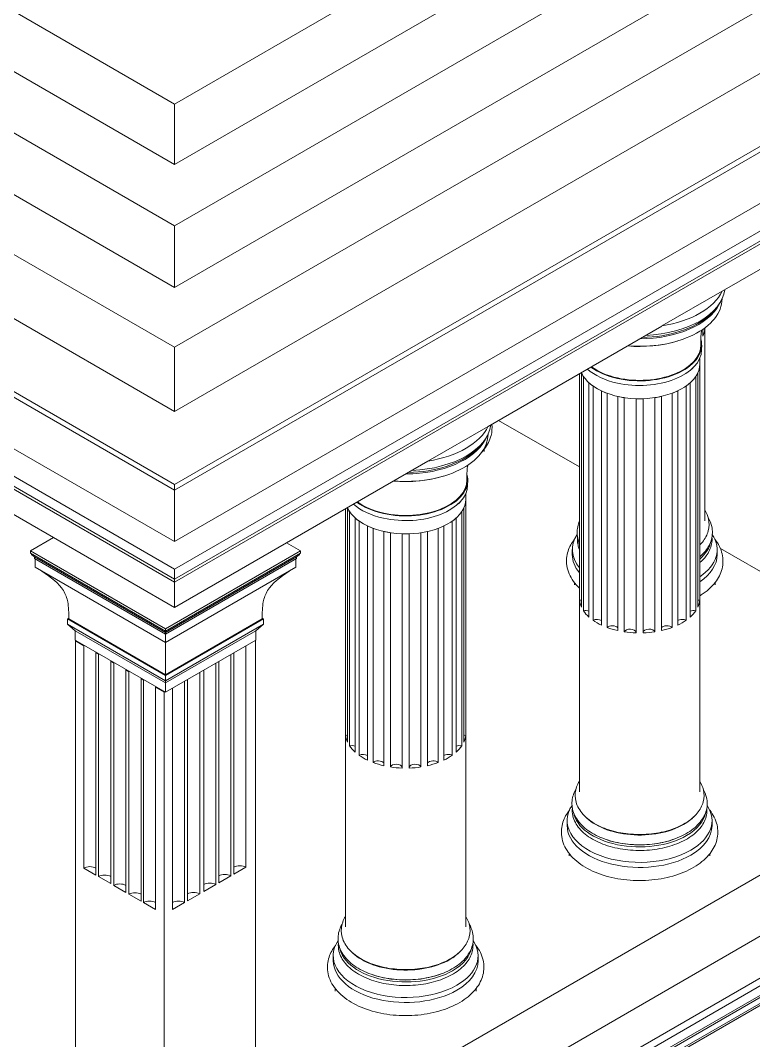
# Model space of a CAD drawing. Header units: millimetres. Extents: x 0 to 319, y 0 to 231.
# Drawn here: x 136.5 to 202, y 91.2 to 182.2 of the extents above; entities that cross this region are included whole.
import ezdxf

# ---------------------------------------------------------------- set-up
doc = ezdxf.new("R2010")
doc.units = ezdxf.units.MM
doc.layers.get('0').update_dxf_attribs({"lineweight": 9})

msp = doc.modelspace()

# ---------------------------------------------------------------- linework, layer by layer
at = {"color": 0, "linetype": 'Continuous', "lineweight": 0, "extrusion": (-5.55112e-17, 0.816497, 0.57735)}
for p, q in [((108.226, 199), (150.278, 174.722)), ((192.329, 199), (150.278, 174.722)), ((98.779, 193.603), (150.278, 163.87)), ((108.226, 193.603), (150.278, 169.325)), ((192.329, 193.603), (150.278, 169.325)), ((201.776, 193.603), (150.278, 163.87)), ((98.779, 188.087), (150.278, 158.354)), ((201.776, 188.087), (150.278, 158.354)), ((94.159, 185.419), (150.278, 153.019)), ((206.396, 185.419), (150.278, 153.019)), ((150.278, 140.77), (78.544, 182.186)), ((150.278, 140.77), (222.011, 182.186)), ((150.278, 140.269), (79.585, 181.084)), ((150.278, 140.269), (220.971, 181.084)), ((150.278, 133.214), (76.457, 175.834)), ((150.278, 135.678), (79.851, 176.339)), ((150.278, 135.678), (220.705, 176.339)), ((150.278, 133.214), (224.098, 175.834)), ((150.278, 132.331), (78.11, 173.998)), ((150.278, 174.722), (150.278, 169.325)), ((150.278, 132.331), (222.446, 173.998)), ((78.661, 173.406), (150.278, 132.058)), ((150.278, 132.058), (221.895, 173.406)), ((211.484, 165.149), (199.137, 158.017)), ((150.278, 163.87), (150.278, 158.354)), ((193.769, 154.916), (178.26, 145.957)), ((197.608, 154.758), (197.608, 137.539)), ((197.432, 154.014), (197.432, 154.631)), ((197.6, 154.626), (197.6, 154.751)), ((150.278, 153.019), (150.278, 147.288)), ((197.245, 153.224), (197.245, 153.274)), ((197.315, 152.777), (197.321, 153.196)), ((196.482, 151.108), (196.631, 151.265)), ((197.142, 130.447), (197.142, 151.347)), ((197.145, 151.524), (197.145, 152.017)), ((197.151, 151.524), (197.151, 113.36)), ((186.411, 150.665), (186.411, 113.36)), ((186.419, 130.447), (186.419, 150.67)), ((186.587, 129.835), (186.587, 150.736)), ((186.776, 129.499), (186.776, 150.399)), ((196.785, 129.499), (196.785, 150.399)), ((196.974, 129.835), (196.974, 150.736)), ((187.263, 128.947), (187.263, 149.848)), ((187.623, 128.661), (187.623, 149.562)), ((195.938, 128.661), (195.938, 149.562)), ((196.298, 128.947), (196.298, 149.848)), ((188.382, 128.223), (188.382, 149.124)), ((188.877, 128.016), (188.877, 148.916)), ((189.833, 127.734), (189.833, 148.635)), ((190.415, 127.625), (190.415, 148.526)), ((191.475, 127.528), (191.475, 148.429)), ((192.087, 127.528), (192.087, 148.429)), ((193.146, 127.625), (193.146, 148.526)), ((193.729, 127.734), (193.729, 148.635)), ((194.684, 128.016), (194.684, 148.916)), ((195.18, 128.223), (195.18, 149.124)), ((179.201, 146.5), (186.411, 142.338)), ((177.91, 143.917), (177.91, 143.705)), ((128.302, 142.487), (139.473, 136.034)), ((172.891, 142.856), (160.275, 135.567)), ((176.368, 141.17), (176.368, 141.221)), ((176.437, 140.723), (176.443, 141.143)), ((150.278, 140.39), (150.278, 140.77)), ((150.278, 140.269), (150.278, 140.39)), ((176.264, 118.393), (176.264, 139.294)), ((176.268, 139.47), (176.268, 139.964)), ((176.273, 139.47), (176.273, 101.307)), ((165.533, 138.605), (165.533, 101.307)), ((165.542, 118.393), (165.542, 138.61)), ((165.71, 117.782), (165.71, 138.682)), ((175.605, 139.055), (175.754, 139.211)), ((176.097, 117.782), (176.097, 138.682)), ((165.899, 117.445), (165.899, 138.346)), ((166.386, 116.894), (166.386, 137.794)), ((166.746, 116.608), (166.746, 137.508)), ((175.061, 116.608), (175.061, 137.508)), ((175.42, 116.894), (175.42, 137.794)), ((175.907, 117.445), (175.907, 138.346)), ((167.504, 116.17), (167.504, 137.07)), ((168, 115.962), (168, 136.862)), ((168.955, 115.681), (168.955, 136.581)), ((172.851, 115.681), (172.851, 136.581)), ((173.807, 115.962), (173.807, 136.862)), ((174.302, 116.17), (174.302, 137.07)), ((137.433, 134.856), (139.489, 136.043)), ((169.538, 115.572), (169.538, 136.472)), ((170.597, 115.475), (170.597, 136.375)), ((171.209, 115.475), (171.209, 136.375)), ((172.269, 115.572), (172.269, 136.472)), ((149.47, 127.906), (137.433, 134.856)), ((137.433, 134.856), (137.433, 134.646)), ((149.47, 127.906), (161.507, 134.856)), ((160.259, 135.577), (161.507, 134.856)), ((161.507, 134.856), (161.507, 134.646)), ((185.775, 134.967), (185.775, 134.518)), ((198.701, 134.967), (198.701, 134.518)), ((198.986, 135.077), (204.705, 131.776)), ((137.433, 134.646), (149.47, 127.696)), ((149.47, 127.563), (137.79, 134.306)), ((137.79, 134.306), (137.79, 134.171)), ((137.79, 134.171), (149.47, 127.428)), ((137.843, 134.141), (137.843, 133.399)), ((149.47, 127.696), (161.507, 134.646)), ((149.47, 127.563), (161.15, 134.306)), ((149.47, 127.428), (161.15, 134.171)), ((161.097, 134.141), (161.097, 133.399)), ((161.15, 134.306), (161.15, 134.171)), ((137.843, 133.399), (149.47, 126.686)), ((149.47, 126.686), (161.097, 133.399)), ((150.278, 132.058), (150.278, 132.331)), ((150.278, 129.814), (150.278, 132.058)), ((185.96, 132.02), (185.96, 131.808)), ((198.517, 132.02), (198.517, 131.808)), ((140.719, 128.785), (140.838, 128.854)), ((149.47, 123.733), (140.719, 128.785)), ((140.719, 128.785), (140.728, 128.317)), ((140.838, 128.846), (140.838, 128.785)), ((149.47, 123.802), (140.838, 128.785)), ((149.47, 123.733), (158.222, 128.785)), ((149.47, 123.802), (158.102, 128.785)), ((158.102, 128.854), (158.222, 128.785)), ((158.102, 128.846), (158.102, 128.785)), ((158.222, 128.785), (158.212, 128.317)), ((149.47, 123.27), (140.728, 128.317)), ((140.728, 128.317), (141.42, 127.73)), ((149.47, 123.082), (141.42, 127.73)), ((141.42, 127.73), (141.42, 126.888)), ((149.47, 123.27), (158.212, 128.317)), ((149.47, 127.696), (149.47, 127.906)), ((149.47, 123.082), (157.52, 127.73)), ((149.47, 127.428), (149.47, 127.563)), ((158.212, 128.317), (157.52, 127.73)), ((157.52, 127.73), (157.52, 126.888)), ((141.42, 126.888), (149.47, 122.24)), ((141.495, 126.845), (141.443, 126.815)), ((141.443, 126.815), (142.177, 126.391)), ((141.443, 88.907), (141.443, 126.815)), ((149.47, 126.686), (149.47, 127.428)), ((149.47, 122.24), (157.52, 126.888)), ((157.497, 89.054), (157.497, 126.875)), ((142.177, 106.547), (142.177, 126.391)), ((143.261, 125.765), (143.497, 125.629)), ((143.261, 105.921), (143.261, 125.765)), ((143.497, 105.785), (143.497, 125.629)), ((155.56, 105.999), (155.56, 125.756)), ((156.644, 106.625), (156.644, 126.382)), ((144.581, 125.003), (144.851, 124.847)), ((144.581, 105.159), (144.581, 125.003)), ((144.851, 105.003), (144.851, 124.847)), ((153.962, 105.077), (153.962, 124.834)), ((154.217, 105.223), (154.217, 124.981)), ((155.301, 105.849), (155.301, 125.607)), ((145.935, 124.221), (146.205, 124.065)), ((145.935, 104.377), (145.935, 124.221)), ((146.205, 104.221), (146.205, 124.065)), ((149.47, 123.802), (149.47, 123.862)), ((152.521, 104.244), (152.521, 124.002)), ((152.878, 104.451), (152.878, 124.208)), ((147.289, 123.439), (147.502, 123.317)), ((147.289, 103.595), (147.289, 123.439)), ((147.502, 103.473), (147.502, 123.317)), ((149.47, 123.27), (149.47, 123.733)), ((149.47, 123.082), (149.47, 123.27)), ((149.47, 122.24), (149.47, 123.082)), ((151.177, 103.469), (151.177, 123.226)), ((151.437, 103.619), (151.437, 123.376)), ((148.586, 122.691), (149.343, 122.253)), ((148.586, 102.847), (148.586, 122.691)), ((149.343, 122.253), (149.395, 122.284)), ((149.343, 84.346), (149.343, 122.253)), ((150.093, 102.843), (150.093, 122.6)), ((226.004, 119.479), (150.279, 75.759)), ((150.279, 70.305), (226.004, 114.025)), ((150.279, 70.305), (226.004, 114.025)), ((150.279, 66.581), (230.729, 113.029)), ((150.279, 65.876), (231.087, 112.531)), ((150.279, 65.037), (230.287, 111.23)), ((185.318, 110.789), (185.318, 110.339)), ((198.244, 110.789), (198.244, 110.339)), ((150.279, 64.836), (225.025, 107.99)), ((185.502, 107.841), (185.502, 107.629)), ((198.059, 107.841), (198.059, 107.629)), ((142.177, 106.547), (143.261, 105.921)), ((150.279, 64.317), (224.32, 107.065)), ((150.279, 64.13), (223.974, 106.678)), ((155.56, 105.999), (156.644, 106.625)), ((143.497, 105.785), (144.581, 105.159)), ((154.217, 105.223), (155.301, 105.849)), ((144.851, 105.003), (145.935, 104.377)), ((152.878, 104.451), (153.962, 105.077)), ((146.205, 104.221), (147.289, 103.595)), ((151.437, 103.619), (152.521, 104.244)), ((147.502, 103.473), (148.586, 102.847)), ((150.093, 102.843), (151.177, 103.469)), ((164.44, 98.735), (164.44, 98.286)), ((177.366, 98.735), (177.366, 98.286)), ((164.624, 95.787), (164.624, 95.576)), ((177.182, 95.787), (177.182, 95.576))]:
    msp.add_line(p, q, dxfattribs=at)
for p, q in [((89.539, 182.356), (150.278, 147.288)), ((150.278, 147.288), (211.016, 182.356)), ((199.137, 158.023), (193.769, 154.923)), ((172.891, 142.87), (178.252, 145.952)), ((139.473, 136.034), (150.278, 129.814)), ((150.278, 129.814), (160.259, 135.577))]:
    msp.add_line(p, q)
at = {"color": 0, "linetype": 'Continuous', "lineweight": 0}
for centre, major_axis, start_param, end_param in [((191.781, 158.47), (7.621, 0), -1.49936, -0.070876), ((191.781, 159.171), (7.621, 0), -1.306836, -0.26396), ((191.781, 157.354), (7.361, 0), -1.716681, -0.005393), ((191.781, 158.045), (7.394, 0), -1.568739, -0.291253), ((191.781, 158.166), (7.394, 0), -1.539941, -0.579004), ((197.542, 154.317), (-0.537, 0), -1.677855, -1.363696), ((192.238, 154.802), (5.37, 0), -0.257121, -0.057038), ((191.781, 153.223), (5.54, 0), -1.937315, 0.160721), ((191.781, 153.224), (5.465, 0), -1.937315, 0), ((191.781, 157.224), (7.161, 0), -1.723605, -1.085071), ((191.781, 152.803), (5.534, 0), -1.937315, -0.00828), ((191.781, 151.524), (-5.364, 0), 0.248097, 3.141593), ((191.781, 153.223), (5.54, 0), -2.476529, -1.937315), ((191.781, 153.224), (5.465, 0), -2.478042, -1.937315), ((191.781, 151.524), (5.37, 0), -0.057038, 0.045675), ((191.781, 151.524), (-5.37, 0), 0.257121, 0.371197), ((191.781, 152.803), (5.534, 0), -2.570853, -1.937315), ((191.781, 151.524), (5.37, 0), -0.371197, -0.257121), ((191.781, 151.524), (5.37, 0), -2.570312, -2.456236), ((191.781, 151.524), (5.37, 0), -0.685356, -0.571281), ((191.781, 151.524), (5.37, 0), -2.256153, -2.142077), ((191.781, 151.524), (5.37, 0), -1.941994, -1.827918), ((191.781, 151.524), (5.37, 0), -1.627834, -1.513758), ((191.781, 151.524), (5.37, 0), -1.313675, -1.199599), ((191.781, 151.524), (5.37, 0), -0.999516, -0.88544), ((170.903, 146.417), (7.621, 0), -1.497702, -0.072534), ((170.903, 147.117), (7.621, 0), -1.306836, -0.26396), ((170.903, 145.3), (7.361, 0), -1.715281, -0.005393), ((170.903, 145.992), (7.394, 0), -1.567154, -0.291253), ((170.903, 146.113), (7.394, 0), -1.538308, -0.579004), ((170.903, 141.169), (5.54, 0), -1.937315, 0.160721), ((170.903, 141.17), (5.465, 0), -1.937315, 0), ((170.903, 145.17), (7.161, 0), -1.722173, -1.085071), ((170.903, 140.75), (5.534, 0), -1.937315, -0.00828), ((170.903, 139.47), (-5.364, 0), 0.249891, 3.141593), ((170.903, 139.47), (5.37, 0), -0.057038, 0.045675), ((170.903, 139.47), (-5.37, 0), 0.257121, 0.371197), ((170.903, 140.75), (5.534, 0), -2.569324, -1.937315), ((170.903, 141.169), (5.54, 0), -2.475026, -1.937315), ((170.903, 141.17), (5.465, 0), -2.476518, -1.937315), ((170.903, 139.47), (5.37, 0), -0.371197, -0.257121), ((170.903, 139.47), (5.37, 0), -2.570312, -2.456236), ((170.903, 139.47), (5.37, 0), -0.685356, -0.571281), ((170.903, 139.47), (5.37, 0), -2.256153, -2.142077), ((170.903, 139.47), (5.37, 0), -1.941994, -1.827918), ((170.903, 139.47), (5.37, 0), -1.313675, -1.199599), ((170.903, 139.47), (5.37, 0), -0.999516, -0.88544), ((170.903, 139.47), (5.37, 0), -1.627834, -1.513758), ((186.477, 130.139), (-0.537, 0), -1.777897, -1.463738), ((191.781, 130.624), (-5.37, 0), 0.057038, 0.257121), ((197.085, 130.139), (-0.537, 0), -1.677855, -1.363696), ((191.781, 130.624), (5.37, 0), -0.257121, -0.057038), ((186.996, 129.216), (-0.537, 0), -2.092056, -1.149578), ((191.781, 130.624), (-5.37, 0), 0.371197, 0.571281), ((196.565, 129.216), (-0.537, 0), -1.992014, -1.049537), ((191.781, 130.624), (5.37, 0), -0.571281, -0.371197), ((187.984, 128.431), (-0.537, 0), -2.406215, -0.835419), ((191.781, 130.624), (5.37, 0), -2.456236, -2.256153), ((195.578, 128.431), (-0.537, 0), -2.306174, -0.735377), ((191.781, 130.624), (5.37, 0), -0.88544, -0.685356), ((189.343, 127.861), (-0.537, 0), -2.720375, -0.52126), ((191.781, 130.624), (5.37, 0), -2.142077, -1.941994), ((190.941, 127.561), (0.537, 0), 0.107059, 2.934492), ((191.781, 130.624), (5.37, 0), -1.827918, -1.627834), ((192.621, 127.561), (0.537, 0), 0.2071, 3.034534), ((191.781, 130.624), (5.37, 0), -1.513758, -1.313675), ((194.219, 127.861), (-0.537, 0), -2.620333, -0.421218), ((191.781, 130.624), (5.37, 0), -1.199599, -0.999516), ((165.599, 118.085), (-0.537, 0), -1.777897, -1.463738), ((170.903, 118.57), (-5.37, 0), 0.057038, 0.257121), ((176.207, 118.085), (-0.537, 0), -1.677855, -1.363696), ((170.903, 118.57), (5.37, 0), -0.257121, -0.057038), ((166.119, 117.162), (-0.537, 0), -2.092056, -1.149578), ((170.903, 118.57), (-5.37, 0), 0.371197, 0.571281), ((175.688, 117.162), (-0.537, 0), -1.992014, -1.049537), ((170.903, 118.57), (5.37, 0), -0.571281, -0.371197), ((167.106, 116.378), (-0.537, 0), -2.406215, -0.835419), ((170.903, 118.57), (5.37, 0), -2.456236, -2.256153), ((174.7, 116.378), (-0.537, 0), -2.306174, -0.735377), ((170.903, 118.57), (5.37, 0), -0.88544, -0.685356), ((168.465, 115.808), (-0.537, 0), -2.720375, -0.52126), ((170.903, 118.57), (5.37, 0), -2.142077, -1.941994), ((170.063, 115.508), (0.537, 0), 0.107059, 2.934492), ((171.743, 115.508), (0.537, 0), 0.2071, 3.034534), ((173.341, 115.808), (-0.537, 0), -2.620333, -0.421218), ((170.903, 118.57), (5.37, 0), -1.199599, -0.999516), ((170.903, 118.57), (5.37, 0), -1.827918, -1.627834), ((170.903, 118.57), (5.37, 0), -1.513758, -1.313675), ((142.719, 106.234), (-0.767, 0), -2.356128, -0.785371), ((156.102, 106.312), (-0.767, 0), -2.356194, -0.785398), ((144.039, 105.472), (-0.767, 0), -2.356224, -0.785468), ((154.759, 105.536), (-0.767, 0), -2.356194, -0.785398), ((145.393, 104.69), (-0.767, 0), -2.356175, -0.785418), ((153.42, 104.764), (-0.767, 0), -2.356194, -0.785398), ((146.747, 103.908), (-0.767, 0), -2.356125, -0.785368), ((151.979, 103.932), (-0.767, 0), -2.356194, -0.785398), ((148.044, 103.16), (-0.767, 0), -2.356077, -0.785321), ((150.635, 103.156), (-0.767, 0), -2.356194, -0.785398)]:
    msp.add_ellipse(centre, major_axis=major_axis, ratio=0.57735, start_param=start_param, end_param=end_param, dxfattribs=at)
at = {"color": 0, "linetype": 'Continuous', "lineweight": 0, "extrusion": (1.92048e-17, -1.11022e-16, -1)}
msp.add_ellipse((197.085, 151.039), major_axis=(0.537, 0), ratio=0.57735, start_param=-1.474177, end_param=-1.463738, dxfattribs=at)
at = {"color": 0, "linetype": 'Continuous', "lineweight": 0, "extrusion": (6.4016e-18, 1.66533e-16, -1)}
msp.add_ellipse((186.477, 151.039), major_axis=(-0.537, 0), ratio=0.57735, start_param=-1.788337, end_param=-1.777897, dxfattribs=at)
at = {"color": 0, "linetype": 'Continuous', "lineweight": 0, "extrusion": (-2.71921e-17, -1.11022e-16, -1)}
msp.add_ellipse((186.996, 150.116), major_axis=(0.537, 0), ratio=0.57735, start_param=-1.992014, end_param=-1.981575, dxfattribs=at)
at = {"color": 0, "linetype": 'Continuous', "lineweight": 0, "extrusion": (-7.68192e-17, -1.11022e-16, -1)}
msp.add_ellipse((196.565, 150.116), major_axis=(0.537, 0), ratio=0.57735, start_param=-1.160018, end_param=-1.149578, dxfattribs=at)
at = {"color": 0, "linetype": 'Continuous', "lineweight": 0, "extrusion": (-6.83144e-17, -6.88853e-33, -1)}
msp.add_ellipse((197.085, 151.039), major_axis=(-0.537, 0), ratio=0.57735, start_param=-1.363696, end_param=-1.353256, dxfattribs=at)
at = {"color": 0, "linetype": 'Continuous', "lineweight": 0, "extrusion": (-2.28938e-17, 2.22045e-16, -1)}
for centre in [(186.996, 150.116), (166.119, 138.063)]:
    msp.add_ellipse(centre, major_axis=(-0.537, 0), ratio=0.57735, start_param=-2.102496, end_param=-2.092056, dxfattribs=at)
at = {"color": 0, "linetype": 'Continuous', "lineweight": 0, "extrusion": (-2.28938e-17, 4.10257e-30, -1)}
for centre in [(187.984, 149.332), (167.106, 137.278)]:
    msp.add_ellipse(centre, major_axis=(0.537, 0), ratio=0.57735, start_param=-2.306174, end_param=-2.295734, dxfattribs=at)
at = {"color": 0, "linetype": 'Continuous', "lineweight": 0, "extrusion": (-1.36629e-16, -2.13615e-32, -1)}
msp.add_ellipse((195.578, 149.332), major_axis=(0.537, 0), ratio=0.57735, start_param=-0.845859, end_param=-0.835419, dxfattribs=at)
at = {"color": 0, "linetype": 'Continuous', "lineweight": 0, "extrusion": (-1.11022e-16, 1.11022e-16, -1)}
msp.add_ellipse((196.565, 150.116), major_axis=(-0.537, 0), ratio=0.57735, start_param=-1.049537, end_param=-1.039097, dxfattribs=at)
at = {"color": 0, "linetype": 'Continuous', "lineweight": 0, "extrusion": (-8.27033e-17, -5.55112e-17, -1)}
for centre in [(187.984, 149.332), (167.106, 137.278)]:
    msp.add_ellipse(centre, major_axis=(-0.537, 0), ratio=0.57735, start_param=-2.416655, end_param=-2.406215, dxfattribs=at)
at = {"color": 0, "linetype": 'Continuous', "lineweight": 0, "extrusion": (-1.85954e-17, 1.11022e-16, -1)}
msp.add_ellipse((189.343, 148.762), major_axis=(0.537, 0), ratio=0.57735, start_param=-2.620333, end_param=-2.609893, dxfattribs=at)
at = {"color": 0, "linetype": 'Continuous', "lineweight": 0, "extrusion": (-8.69098e-17, 1.11022e-16, -1)}
for centre in [(189.343, 148.762), (168.465, 136.708)]:
    msp.add_ellipse(centre, major_axis=(-0.537, 0), ratio=0.57735, start_param=-2.730814, end_param=-2.720375, dxfattribs=at)
at = {"color": 0, "linetype": 'Continuous', "lineweight": 0, "extrusion": (6.4016e-18, -3.33067e-16, -1)}
msp.add_ellipse((190.941, 148.462), major_axis=(-0.537, 0), ratio=0.57735, start_param=0.2071, end_param=0.21754, dxfattribs=at)
at = {"color": 0, "linetype": 'Continuous', "lineweight": 0, "extrusion": (3.84096e-17, 1.02695e-32, -1)}
for centre in [(190.941, 148.462), (170.063, 136.408)]:
    msp.add_ellipse(centre, major_axis=(0.537, 0), ratio=0.57735, start_param=0.096619, end_param=0.107059, dxfattribs=at)
at = {"color": 0, "linetype": 'Continuous', "lineweight": 0, "extrusion": (-6.83144e-17, 5.55112e-17, -1)}
msp.add_ellipse((192.621, 148.462), major_axis=(-0.537, 0), ratio=0.57735, start_param=-0.107059, end_param=-0.096619, dxfattribs=at)
at = {"color": 0, "linetype": 'Continuous', "lineweight": 0, "extrusion": (-6.4016e-18, 1.66533e-16, -1)}
msp.add_ellipse((192.621, 148.462), major_axis=(0.537, 0), ratio=0.57735, start_param=-0.21754, end_param=-0.2071, dxfattribs=at)
at = {"color": 0, "linetype": 'Continuous', "lineweight": 0, "extrusion": (-2.56064e-17, 2.22045e-16, -1)}
msp.add_ellipse((194.219, 148.762), major_axis=(-0.537, 0), ratio=0.57735, start_param=-0.421218, end_param=-0.410778, dxfattribs=at)
at = {"color": 0, "linetype": 'Continuous', "lineweight": 0, "extrusion": (-4.29834e-18, -2.22045e-16, -1)}
msp.add_ellipse((194.219, 148.762), major_axis=(0.537, 0), ratio=0.57735, start_param=-0.531699, end_param=-0.52126, dxfattribs=at)
at = {"color": 0, "linetype": 'Continuous', "lineweight": 0, "extrusion": (1.36629e-16, 5.55112e-17, -1)}
msp.add_ellipse((195.578, 149.332), major_axis=(-0.537, 0), ratio=0.57735, start_param=-0.735377, end_param=-0.724938, dxfattribs=at)
at = {"color": 0, "linetype": 'Continuous', "lineweight": 0, "extrusion": (-1.06999e-17, -3.4548e-33, -1)}
msp.add_ellipse((176.207, 138.985), major_axis=(0.537, 0), ratio=0.57735, start_param=-1.474177, end_param=-1.463738, dxfattribs=at)
at = {"color": 0, "linetype": 'Continuous', "lineweight": 0, "extrusion": (-1.06999e-17, -1.11022e-16, -1)}
msp.add_ellipse((165.599, 138.985), major_axis=(-0.537, 0), ratio=0.57735, start_param=-1.788337, end_param=-1.777897, dxfattribs=at)
at = {"color": 0, "linetype": 'Continuous', "lineweight": 0, "extrusion": (-6.4016e-18, 3.33067e-16, -1)}
msp.add_ellipse((176.207, 138.985), major_axis=(-0.537, 0), ratio=0.57735, start_param=-1.363696, end_param=-1.353256, dxfattribs=at)
at = {"color": 0, "linetype": 'Continuous', "lineweight": 0, "extrusion": (-6.56017e-17, 3.88578e-16, -1)}
msp.add_ellipse((166.119, 138.063), major_axis=(0.537, 0), ratio=0.57735, start_param=-1.992014, end_param=-1.981575, dxfattribs=at)
at = {"color": 0, "linetype": 'Continuous', "lineweight": 0, "extrusion": (-1.66533e-16, -5.37704e-32, -1)}
msp.add_ellipse((174.7, 137.278), major_axis=(0.537, 0), ratio=0.57735, start_param=-0.845859, end_param=-0.835419, dxfattribs=at)
at = {"color": 0, "linetype": 'Continuous', "lineweight": 0, "extrusion": (8.54159e-17, 1.11022e-16, -1)}
msp.add_ellipse((175.688, 138.063), major_axis=(-0.537, 0), ratio=0.57735, start_param=-1.049537, end_param=-1.039097, dxfattribs=at)
at = {"color": 0, "linetype": 'Continuous', "lineweight": 0, "extrusion": (-1.2326e-32, 1.11022e-16, -1)}
msp.add_ellipse((175.688, 138.063), major_axis=(0.537, 0), ratio=0.57735, start_param=-1.160018, end_param=-1.149578, dxfattribs=at)
at = {"color": 0, "linetype": 'Continuous', "lineweight": 0, "extrusion": (-5.27985e-17, 2.77556e-16, -1)}
msp.add_ellipse((168.465, 136.708), major_axis=(0.537, 0), ratio=0.57735, start_param=-2.620333, end_param=-2.609893, dxfattribs=at)
at = {"color": 0, "linetype": 'Continuous', "lineweight": 0, "extrusion": (-5.55112e-17, 3.33067e-16, -1)}
msp.add_ellipse((173.341, 136.708), major_axis=(-0.537, 0), ratio=0.57735, start_param=-0.421218, end_param=-0.410778, dxfattribs=at)
at = {"color": 0, "linetype": 'Continuous', "lineweight": 0, "extrusion": (-6.16298e-33, 5.55112e-17, -1)}
msp.add_ellipse((173.341, 136.708), major_axis=(0.537, 0), ratio=0.57735, start_param=-0.531699, end_param=-0.52126, dxfattribs=at)
at = {"color": 0, "linetype": 'Continuous', "lineweight": 0, "extrusion": (4.69145e-17, 1.66533e-16, -1)}
msp.add_ellipse((174.7, 137.278), major_axis=(-0.537, 0), ratio=0.57735, start_param=-0.735377, end_param=-0.724938, dxfattribs=at)
at = {"color": 0, "linetype": 'Continuous', "lineweight": 0, "extrusion": (6.83144e-17, 1.66533e-16, -1)}
msp.add_ellipse((170.063, 136.408), major_axis=(-0.537, 0), ratio=0.57735, start_param=0.2071, end_param=0.21754, dxfattribs=at)
at = {"color": 0, "linetype": 'Continuous', "lineweight": 0, "extrusion": (-5.55112e-17, 2.22045e-16, -1)}
msp.add_ellipse((171.743, 136.408), major_axis=(-0.537, 0), ratio=0.57735, start_param=-0.107059, end_param=-0.096619, dxfattribs=at)
at = {"color": 0, "linetype": 'Continuous', "lineweight": 0, "extrusion": (-2.99047e-17, -2.22045e-16, -1)}
msp.add_ellipse((171.743, 136.408), major_axis=(0.537, 0), ratio=0.57735, start_param=-0.21754, end_param=-0.2071, dxfattribs=at)
at = {"color": 0, "linetype": 'Continuous', "lineweight": 0, "extrusion": (1.2326e-32, -1.11022e-16, -1)}
msp.add_ellipse((192.238, 134.967), major_axis=(-6.463, 0), ratio=0.57735, start_param=-0.44718, end_param=0.367971, dxfattribs=at)
msp.add_ellipse((192.238, 134.967), major_axis=(-6.463, 0), ratio=0.57735, start_param=-0.44718, end_param=0.367971, dxfattribs=at)
msp.add_ellipse((192.238, 134.967), major_axis=(-6.463, 0), ratio=0.57735, start_param=-0.44718, end_param=0.367971, dxfattribs=at)
at = {"color": 0, "linetype": 'Continuous', "lineweight": 0, "extrusion": (-5.55112e-17, 2.77556e-16, -1)}
msp.add_ellipse((192.238, 136.042), major_axis=(-5.929, 0), ratio=0.57735, start_param=-0.185489, end_param=-0.102366, dxfattribs=at)
msp.add_ellipse((192.238, 136.042), major_axis=(-5.929, 0), ratio=0.57735, start_param=-0.185489, end_param=-0.102366, dxfattribs=at)
msp.add_ellipse((192.238, 136.042), major_axis=(-5.929, 0), ratio=0.57735, start_param=-0.185489, end_param=-0.102366, dxfattribs=at)
at = {"color": 0, "linetype": 'Continuous', "lineweight": 0, "extrusion": (-8.95519e-17, 2.22045e-16, -1)}
msp.add_ellipse((192.238, 134.967), major_axis=(6.463, 0), ratio=0.57735, start_param=-0.367971, end_param=0.707388, dxfattribs=at)
msp.add_ellipse((192.238, 134.967), major_axis=(6.463, 0), ratio=0.57735, start_param=-0.367971, end_param=0.707388, dxfattribs=at)
msp.add_ellipse((192.238, 134.967), major_axis=(6.463, 0), ratio=0.57735, start_param=-0.367971, end_param=0.707388, dxfattribs=at)
at = {"color": 0, "linetype": 'Continuous', "lineweight": 0, "extrusion": (4.63818e-18, 1.11022e-16, -1)}
msp.add_ellipse((192.238, 136.042), major_axis=(5.929, 0), ratio=0.57735, start_param=0.102366, end_param=0.594392, dxfattribs=at)
at = {"color": 0, "linetype": 'Continuous', "lineweight": 0, "extrusion": (3.40408e-17, 1.66533e-16, -1)}
msp.add_ellipse((192.238, 134.518), major_axis=(-6.463, 0), ratio=0.57735, start_param=-0.44718, end_param=0, dxfattribs=at)
msp.add_ellipse((192.238, 134.518), major_axis=(-6.463, 0), ratio=0.57735, start_param=-0.44718, end_param=0, dxfattribs=at)
at = {"color": 0, "linetype": 'Continuous', "lineweight": 0, "extrusion": (-1.64055e-16, -2.22045e-16, -1)}
msp.add_ellipse((192.238, 134.518), major_axis=(6.463, 0), ratio=0.57735, start_param=0, end_param=0.707388, dxfattribs=at)
msp.add_ellipse((192.238, 134.518), major_axis=(6.463, 0), ratio=0.57735, start_param=0, end_param=0.707388, dxfattribs=at)
at = {"color": 0, "linetype": 'Continuous', "lineweight": 0, "extrusion": (1.81035e-18, 1.11022e-16, -1)}
msp.add_ellipse((142.719, 126.078), major_axis=(0.767, 0), ratio=0.57735, start_param=-2.356221, end_param=-2.259785, dxfattribs=at)
at = {"color": 0, "linetype": 'Continuous', "lineweight": 0, "extrusion": (1.81034e-18, 5.55112e-17, -1)}
msp.add_ellipse((142.719, 126.078), major_axis=(-0.767, 0), ratio=0.57735, start_param=-2.452604, end_param=-2.356128, dxfattribs=at)
at = {"color": 0, "linetype": 'Continuous', "lineweight": 0, "extrusion": (-5.37008e-17, 1.66533e-16, -1)}
msp.add_ellipse((144.039, 125.316), major_axis=(0.767, 0), ratio=0.57735, start_param=-2.356125, end_param=-2.259639, dxfattribs=at)
at = {"color": 0, "linetype": 'Continuous', "lineweight": 0, "extrusion": (5.39246e-17, 1.66533e-16, -1)}
msp.add_ellipse((144.039, 125.316), major_axis=(-0.767, 0), ratio=0.57735, start_param=-2.45275, end_param=-2.356224, dxfattribs=at)
at = {"color": 0, "linetype": 'Continuous', "lineweight": 0, "extrusion": (-7.67337e-17, 5.55112e-17, -1)}
msp.add_ellipse((145.393, 124.534), major_axis=(0.767, 0), ratio=0.57735, start_param=-2.356175, end_param=-2.259639, dxfattribs=at)
at = {"color": 0, "linetype": 'Continuous', "lineweight": 0, "extrusion": (3.5987e-17, 2.77556e-16, -1)}
msp.add_ellipse((145.393, 124.534), major_axis=(-0.767, 0), ratio=0.57735, start_param=-2.45275, end_param=-2.356175, dxfattribs=at)
at = {"color": 0, "linetype": 'Continuous', "lineweight": 0, "extrusion": (-5.70977e-17, 1.11022e-16, -1)}
msp.add_ellipse((146.747, 123.752), major_axis=(0.767, 0), ratio=0.57735, start_param=-2.356224, end_param=-2.259639, dxfattribs=at)
at = {"color": 0, "linetype": 'Continuous', "lineweight": 0, "extrusion": (1.80495e-17, 1.11022e-16, -1)}
msp.add_ellipse((146.747, 123.752), major_axis=(-0.767, 0), ratio=0.57735, start_param=-2.45275, end_param=-2.356125, dxfattribs=at)
at = {"color": 0, "linetype": 'Continuous', "lineweight": 0, "extrusion": (5.22261e-17, 1.11022e-16, -1)}
msp.add_ellipse((148.044, 123.004), major_axis=(0.767, 0), ratio=0.57735, start_param=-2.356272, end_param=-2.259639, dxfattribs=at)
at = {"color": 0, "linetype": 'Continuous', "lineweight": 0, "extrusion": (-3.57632e-17, -1.11022e-16, -1)}
msp.add_ellipse((148.044, 123.004), major_axis=(-0.767, 0), ratio=0.57735, start_param=-2.45275, end_param=-2.356077, dxfattribs=at)
at = {"color": 0, "linetype": 'Continuous', "lineweight": 0, "extrusion": (-4.60664e-17, 1.66533e-16, -1)}
for centre in [(191.781, 110.789), (191.781, 110.789), (191.781, 110.789), (170.903, 98.735), (170.903, 98.735), (170.903, 98.735)]:
    msp.add_ellipse(centre, major_axis=(-6.463, 0), ratio=0.57735, start_param=-2.356194, end_param=0.367971, dxfattribs=at)
at = {"color": 0, "linetype": 'Continuous', "lineweight": 0, "extrusion": (-9.40019e-17, 1.66533e-16, -1)}
for centre in [(191.781, 110.789), (191.781, 110.789), (191.781, 110.789), (170.903, 98.735), (170.903, 98.735), (170.903, 98.735)]:
    msp.add_ellipse(centre, major_axis=(6.463, 0), ratio=0.57735, start_param=-0.367971, end_param=0.785398, dxfattribs=at)
at = {"color": 0, "linetype": 'Continuous', "lineweight": 0, "extrusion": (-3.15447e-19, 1.11022e-16, -1)}
msp.add_ellipse((191.781, 111.863), major_axis=(-5.929, 0), ratio=0.57735, start_param=-2.356194, end_param=-0.102366, dxfattribs=at)
msp.add_ellipse((191.781, 111.863), major_axis=(-5.929, 0), ratio=0.57735, start_param=-2.356194, end_param=-0.102366, dxfattribs=at)
msp.add_ellipse((191.781, 111.863), major_axis=(-5.929, 0), ratio=0.57735, start_param=-2.356194, end_param=-0.102366, dxfattribs=at)
at = {"color": 0, "linetype": 'Continuous', "lineweight": 0, "extrusion": (-4.45424e-18, 7.97458e-31, -1)}
msp.add_ellipse((191.781, 112.706), major_axis=(-5.557, 0), ratio=0.57735, start_param=-2.356194, end_param=-0.495804, dxfattribs=at)
msp.add_ellipse((191.781, 112.706), major_axis=(-5.557, 0), ratio=0.57735, start_param=-2.356194, end_param=-0.495804, dxfattribs=at)
at = {"color": 0, "linetype": 'Continuous', "lineweight": 0, "extrusion": (5.4931e-17, 2.22045e-16, -1)}
msp.add_ellipse((191.781, 112.706), major_axis=(-5.557, 0), ratio=0.57735, start_param=-2.645788, end_param=-2.356194, dxfattribs=at)
msp.add_ellipse((191.781, 112.706), major_axis=(-5.557, 0), ratio=0.57735, start_param=-2.645788, end_param=-2.356194, dxfattribs=at)
at = {"color": 0, "linetype": 'Continuous', "lineweight": 0, "extrusion": (2.31909e-17, 2.77556e-16, -1)}
msp.add_ellipse((191.781, 111.863), major_axis=(5.929, 0), ratio=0.57735, start_param=0.102366, end_param=0.785398, dxfattribs=at)
at = {"color": 0, "linetype": 'Continuous', "lineweight": 0, "extrusion": (-2.9046e-17, 2.22045e-16, -1)}
for centre in [(191.781, 110.339), (191.781, 110.339), (170.903, 98.286), (170.903, 98.286)]:
    msp.add_ellipse(centre, major_axis=(-6.463, 0), ratio=0.57735, start_param=-2.356194, end_param=0, dxfattribs=at)
at = {"color": 0, "linetype": 'Continuous', "lineweight": 0, "extrusion": (6.10441e-17, 2.87411e-31, -1)}
for centre in [(191.781, 110.339), (191.781, 110.339), (170.903, 98.286), (170.903, 98.286)]:
    msp.add_ellipse(centre, major_axis=(6.463, 0), ratio=0.57735, start_param=0, end_param=0.785398, dxfattribs=at)
at = {"color": 0, "linetype": 'Continuous', "lineweight": 0, "extrusion": (-5.59481e-17, -5.55112e-17, -1)}
msp.add_ellipse((191.781, 111.923), major_axis=(-5.738, 0), ratio=0.57735, start_param=-2.197551, end_param=-0.944042, dxfattribs=at)
at = {"color": 0, "linetype": 'Continuous', "lineweight": 0, "extrusion": (5.49017e-17, 5.55112e-17, -1)}
msp.add_ellipse((170.903, 99.809), major_axis=(-5.929, 0), ratio=0.57735, start_param=-2.356194, end_param=-0.102366, dxfattribs=at)
msp.add_ellipse((170.903, 99.809), major_axis=(-5.929, 0), ratio=0.57735, start_param=-2.356194, end_param=-0.102366, dxfattribs=at)
msp.add_ellipse((170.903, 99.809), major_axis=(-5.929, 0), ratio=0.57735, start_param=-2.356194, end_param=-0.102366, dxfattribs=at)
at = {"color": 0, "linetype": 'Continuous', "lineweight": 0, "extrusion": (-2.31909e-17, 2.22045e-16, -1)}
msp.add_ellipse((170.903, 99.809), major_axis=(5.929, 0), ratio=0.57735, start_param=0.102366, end_param=0.785398, dxfattribs=at)
at = {"color": 0, "linetype": 'Continuous', "lineweight": 0, "extrusion": (4.71828e-17, -1.11022e-16, -1)}
msp.add_ellipse((170.903, 100.652), major_axis=(-5.557, 0), ratio=0.57735, start_param=-2.356194, end_param=-0.495804, dxfattribs=at)
msp.add_ellipse((170.903, 100.652), major_axis=(-5.557, 0), ratio=0.57735, start_param=-2.356194, end_param=-0.495804, dxfattribs=at)
at = {"color": 0, "linetype": 'Continuous', "lineweight": 0, "extrusion": (3.12618e-17, 1.11022e-16, -1)}
msp.add_ellipse((170.903, 100.652), major_axis=(-5.557, 0), ratio=0.57735, start_param=-2.645788, end_param=-2.356194, dxfattribs=at)
msp.add_ellipse((170.903, 100.652), major_axis=(-5.557, 0), ratio=0.57735, start_param=-2.645788, end_param=-2.356194, dxfattribs=at)
at = {"color": 0, "linetype": 'Continuous', "lineweight": 0, "extrusion": (3.56499e-18, -6.37065e-31, -1)}
msp.add_ellipse((170.903, 99.869), major_axis=(-5.738, 0), ratio=0.57735, start_param=-2.197551, end_param=-0.944042, dxfattribs=at)
at = {"color": 0, "linetype": 'Continuous', "lineweight": 0}
for points, knots in [([(199.075, 157.196), (198.895, 156.82), (198.628, 156.454), (198.255, 156.086), (198.227, 156.059), (198.183, 156.018), (198.168, 156.004), (198.145, 155.983), (198.137, 155.976), (198.106, 155.948), (198.082, 155.927), (198.021, 155.873), (197.984, 155.842), (197.937, 155.803), (197.93, 155.797), (197.916, 155.786), (197.91, 155.781), (197.902, 155.774), (197.9, 155.772), (197.897, 155.77), (197.896, 155.77), (197.895, 155.769), (197.895, 155.768), (197.894, 155.768), (197.893, 155.767), (197.893, 155.767), (197.893, 155.767), (197.892, 155.767), (197.892, 155.766), (197.892, 155.766), (197.892, 155.766), (197.892, 155.766), (197.892, 155.766), (197.892, 155.766), (197.892, 155.766), (197.892, 155.766)], [5.17533, 5.17533, 5.17533, 5.17533, 7.471467, 7.471467, 7.656106, 7.656106, 7.750838, 7.750838, 7.799561, 7.799561, 7.94574, 7.94574, 8.165078, 8.165078, 8.206195, 8.206195, 8.237051, 8.237051, 8.248638, 8.248638, 8.251353, 8.251353, 8.253172, 8.253172, 8.255039, 8.255039, 8.255857, 8.255857, 8.256745, 8.256745, 8.257462, 8.257462, 8.258305, 8.258305, 8.258534, 8.258534, 8.258534, 8.258534]), ([(197.336, 154.566), (197.326, 154.529), (197.313, 154.476), (197.279, 154.276), (197.26, 154.085), (197.247, 153.678), (197.246, 153.483), (197.245, 153.271)], [4.91852, 4.91852, 4.91852, 4.91852, 5.611552, 5.611552, 6.881667, 6.881667, 7.788051, 7.788051, 7.788051, 7.788051]), ([(178.597, 146.152), (178.635, 145.817), (178.611, 145.477), (178.419, 144.713), (178.208, 144.301), (177.851, 143.84), (177.778, 143.754), (177.7, 143.669)], [0.7210529, 0.7210529, 0.7210529, 0.7210529, 0.9294186, 0.9294186, 1.2059263, 1.2059263, 1.2721509, 1.2721509, 1.2721509, 1.2721509]), ([(178.197, 145.142), (178.018, 144.766), (177.751, 144.4), (177.378, 144.033), (177.349, 144.006), (177.306, 143.965), (177.291, 143.951), (177.268, 143.93), (177.26, 143.923), (177.229, 143.894), (177.205, 143.873), (177.144, 143.82), (177.106, 143.788), (177.06, 143.749), (177.052, 143.743), (177.039, 143.732), (177.033, 143.728), (177.025, 143.721), (177.022, 143.719), (177.019, 143.716), (177.019, 143.716), (177.018, 143.715), (177.017, 143.715), (177.016, 143.714), (177.016, 143.714), (177.015, 143.713), (177.015, 143.713), (177.015, 143.713), (177.015, 143.713), (177.015, 143.713), (177.014, 143.713), (177.014, 143.713), (177.014, 143.713), (177.014, 143.713), (177.014, 143.713), (177.014, 143.713)], [5.17533, 5.17533, 5.17533, 5.17533, 7.471467, 7.471467, 7.656106, 7.656106, 7.750838, 7.750838, 7.799561, 7.799561, 7.94574, 7.94574, 8.165078, 8.165078, 8.206195, 8.206195, 8.237051, 8.237051, 8.248638, 8.248638, 8.251353, 8.251353, 8.253172, 8.253172, 8.255039, 8.255039, 8.255857, 8.255857, 8.256745, 8.256745, 8.257462, 8.257462, 8.258305, 8.258305, 8.258534, 8.258534, 8.258534, 8.258534]), ([(176.459, 142.512), (176.448, 142.476), (176.435, 142.423), (176.401, 142.223), (176.383, 142.031), (176.37, 141.624), (176.369, 141.429), (176.368, 141.218)], [4.91852, 4.91852, 4.91852, 4.91852, 5.611552, 5.611552, 6.881667, 6.881667, 7.788051, 7.788051, 7.788051, 7.788051]), ([(150.278, 135.678), (150.278, 135.721), (150.278, 135.794), (150.278, 136.176), (150.278, 136.371), (150.278, 136.798), (150.278, 137.009), (150.278, 137.441), (150.278, 137.645), (150.278, 138.289), (150.278, 138.709), (150.278, 139.538), (150.278, 139.725), (150.278, 139.888), (150.278, 139.962), (150.278, 140.072), (150.278, 140.112), (150.278, 140.167), (150.278, 140.191), (150.278, 140.248), (150.278, 140.259), (150.278, 140.269)], [0, 0, 0, 0, 2.285649, 2.285649, 3.640999, 3.640999, 4.670886, 4.670886, 5.547447, 5.547447, 6.897208, 6.897208, 8.121995, 8.121995, 9.111767, 9.111767, 9.835269, 9.835269, 10.335923, 10.335923, 11.213658, 11.213658, 11.213658, 11.213658]), ([(197.608, 138.473), (197.758, 138.234), (197.867, 137.979), (198.012, 137.361), (198.005, 136.991), (197.815, 136.281), (197.633, 135.943), (197.31, 135.549), (197.233, 135.465), (197.151, 135.383)], [0.4389602, 0.4389602, 0.4389602, 0.4389602, 0.6511766, 0.6511766, 0.9387499, 0.9387499, 1.2278609, 1.2278609, 1.3098027, 1.3098027, 1.3098027, 1.3098027]), ([(186.411, 135.513), (186.32, 135.721), (186.257, 135.937), (186.171, 136.531), (186.209, 136.915), (186.357, 137.343), (186.382, 137.408), (186.411, 137.472)], [3.6792525, 3.6792525, 3.6792525, 3.6792525, 3.8436296, 3.8436296, 4.1237457, 4.1237457, 4.1747291, 4.1747291, 4.1747291, 4.1747291]), ([(197.917, 137.764), (198.054, 137.53), (198.155, 137.282), (198.301, 136.653), (198.295, 136.263), (198.099, 135.515), (197.91, 135.16), (197.505, 134.657), (197.338, 134.487), (197.151, 134.327)], [0.4591208, 0.4591208, 0.4591208, 0.4591208, 0.6522437, 0.6522437, 0.9357813, 0.9357813, 1.2208055, 1.2208055, 1.380859, 1.380859, 1.380859, 1.380859]), ([(186.411, 131.528), (186.209, 131.717), (186.029, 131.92), (185.566, 132.559), (185.359, 133.036), (185.221, 133.968), (185.262, 134.414), (185.522, 135.209), (185.719, 135.562), (185.973, 135.884)], [3.3749274, 3.3749274, 3.3749274, 3.3749274, 3.5315196, 3.5315196, 3.8420537, 3.8420537, 4.1137366, 4.1137366, 4.3549643, 4.3549643, 4.3549643, 4.3549643]), ([(186.411, 134.994), (186.357, 135.12), (186.315, 135.249), (186.23, 135.613), (186.213, 135.852), (186.236, 136.089)], [9.9708883, 9.9708883, 9.9708883, 9.9708883, 10.0760424, 10.0760424, 10.2645961, 10.2645961, 10.2645961, 10.2645961]), ([(198.241, 136.089), (198.261, 135.88), (198.25, 135.669), (198.137, 135.09), (197.969, 134.732), (197.563, 134.191), (197.371, 133.991), (197.151, 133.805)], [7.0141635, 7.0141635, 7.0141635, 7.0141635, 7.1809022, 7.1809022, 7.4782324, 7.4782324, 7.669083, 7.669083, 7.669083, 7.669083]), ([(198.503, 135.884), (198.817, 135.488), (199.042, 135.044), (199.249, 134.139), (199.244, 133.685), (199.026, 132.816), (198.815, 132.404), (198.2, 131.61), (197.775, 131.238), (197.236, 130.894), (197.194, 130.867), (197.151, 130.841)], [0.357425, 0.357425, 0.357425, 0.357425, 0.654135, 0.654135, 0.929419, 0.929419, 1.205926, 1.205926, 1.519756, 1.519756, 1.546283, 1.546283, 1.546283, 1.546283]), ([(137.522, 134.594), (137.519, 134.59), (137.517, 134.585), (137.511, 134.57), (137.508, 134.56), (137.509, 134.542), (137.511, 134.534), (137.522, 134.513), (137.531, 134.503), (137.562, 134.472), (137.59, 134.453), (137.681, 134.389), (137.714, 134.364), (137.79, 134.306)], [0.0869419, 0.0869419, 0.0869419, 0.0869419, 0.1114326, 0.1114326, 0.1628867, 0.1628867, 0.1958045, 0.1958045, 0.2296302, 0.2296302, 0.29948, 0.29948, 0.4602093, 0.4602093, 0.4602093, 0.4602093]), ([(161.418, 134.594), (161.421, 134.59), (161.423, 134.585), (161.429, 134.57), (161.432, 134.56), (161.431, 134.542), (161.429, 134.534), (161.418, 134.513), (161.41, 134.503), (161.378, 134.472), (161.35, 134.453), (161.26, 134.389), (161.226, 134.364), (161.15, 134.306)], [0.0869419, 0.0869419, 0.0869419, 0.0869419, 0.1114326, 0.1114326, 0.1628867, 0.1628867, 0.1958045, 0.1958045, 0.2296302, 0.2296302, 0.29948, 0.29948, 0.4602093, 0.4602093, 0.4602093, 0.4602093]), ([(138.445, 133.051), (139.24, 132.486), (139.964, 131.936), (140.559, 130.987), (140.676, 130.647), (140.834, 129.821), (140.836, 129.333), (140.838, 128.846)], [0.444803, 0.444803, 0.444803, 0.444803, 4.177183, 4.177183, 6.082557, 6.082557, 8.592218, 8.592218, 8.592218, 8.592218]), ([(150.278, 132.864), (150.278, 132.939), (150.278, 133.014), (150.278, 133.115), (150.278, 133.143), (150.278, 133.187), (150.278, 133.203), (150.278, 133.214)], [0, 0, 0, 0, 0.2935734, 0.2935734, 0.4966375, 0.4966375, 0.699694, 0.699694, 0.699694, 0.699694]), ([(160.495, 133.051), (159.7, 132.486), (158.976, 131.936), (158.382, 130.987), (158.264, 130.647), (158.106, 129.821), (158.104, 129.333), (158.102, 128.846)], [0.444803, 0.444803, 0.444803, 0.444803, 4.177183, 4.177183, 6.082557, 6.082557, 8.592218, 8.592218, 8.592218, 8.592218]), ([(150.278, 132.331), (150.278, 132.332), (150.278, 132.341), (150.278, 132.38), (150.278, 132.414), (150.278, 132.559), (150.278, 132.711), (150.278, 132.864)], [0.760157, 0.760157, 0.760157, 0.760157, 1.0748, 1.0748, 1.449141, 1.449141, 2.350797, 2.350797, 2.350797, 2.350797]), ([(149.47, 127.563), (149.47, 127.569), (149.47, 127.575), (149.47, 127.595), (149.47, 127.596), (149.47, 127.616), (149.47, 127.622), (149.47, 127.636), (149.47, 127.644), (149.47, 127.668), (149.47, 127.681), (149.47, 127.696), (149.47, 127.696), (149.47, 127.696)], [0, 0, 0, 0, 0.1599088, 0.1599088, 0.5905119, 0.5905119, 0.726711, 0.726711, 0.8122869, 0.8122869, 0.8947162, 0.8947162, 0.8956219, 0.8956219, 0.8956219, 0.8956219]), ([(149.47, 123.862), (149.47, 124.603), (149.47, 125.345), (149.47, 126.074), (149.47, 126.27), (149.47, 126.554), (149.47, 126.625), (149.47, 126.686)], [0, 0, 0, 0, 3.182449, 3.182449, 4.6646, 4.6646, 5.949806, 5.949806, 5.949806, 5.949806]), ([(197.151, 114.294), (197.3, 114.055), (197.409, 113.801), (197.554, 113.182), (197.548, 112.812), (197.358, 112.102), (197.175, 111.764), (196.646, 111.119), (196.285, 110.818), (195.42, 110.294), (194.91, 110.074), (193.805, 109.743), (193.21, 109.632), (191.994, 109.528), (191.374, 109.534), (190.168, 109.662), (189.582, 109.784), (188.498, 110.135), (188, 110.365), (187.146, 110.917), (186.789, 111.241), (186.275, 111.946), (186.111, 112.327), (186.003, 113.076), (186.041, 113.44), (186.225, 113.96), (186.308, 114.131), (186.411, 114.294)], [0.43896, 0.43896, 0.43896, 0.43896, 0.651177, 0.651177, 0.93875, 0.93875, 1.227861, 1.227861, 1.546372, 1.546372, 1.877944, 1.877944, 2.20878, 2.20878, 2.538006, 2.538006, 2.867329, 2.867329, 3.198374, 3.198374, 3.5296, 3.5296, 3.844052, 3.844052, 4.12836, 4.12836, 4.273429, 4.273429, 4.273429, 4.273429]), ([(197.459, 113.585), (197.596, 113.351), (197.697, 113.103), (197.844, 112.474), (197.838, 112.084), (197.642, 111.336), (197.453, 110.981), (196.905, 110.301), (196.529, 109.983), (195.626, 109.426), (195.092, 109.192), (193.932, 108.839), (193.307, 108.721), (192.031, 108.607), (191.381, 108.612), (190.113, 108.744), (189.496, 108.871), (188.354, 109.239), (187.828, 109.48), (186.925, 110.064), (186.546, 110.406), (186.003, 111.155), (185.828, 111.559), (185.713, 112.352), (185.752, 112.736), (185.934, 113.265), (186.01, 113.428), (186.102, 113.585)], [0.459121, 0.459121, 0.459121, 0.459121, 0.652244, 0.652244, 0.935781, 0.935781, 1.220806, 1.220806, 1.538096, 1.538096, 1.871159, 1.871159, 2.203638, 2.203638, 2.534254, 2.534254, 2.864952, 2.864952, 3.1976, 3.1976, 3.530348, 3.530348, 3.84363, 3.84363, 4.123746, 4.123746, 4.253268, 4.253268, 4.253268, 4.253268]), ([(198.046, 111.705), (198.359, 111.309), (198.585, 110.865), (198.791, 109.96), (198.786, 109.506), (198.568, 108.637), (198.357, 108.225), (197.742, 107.431), (197.317, 107.06), (196.289, 106.402), (195.673, 106.123), (194.336, 105.701), (193.615, 105.558), (192.14, 105.417), (191.387, 105.418), (189.918, 105.563), (189.203, 105.707), (187.872, 106.13), (187.258, 106.409), (186.197, 107.092), (185.749, 107.495), (185.108, 108.38), (184.901, 108.857), (184.764, 109.789), (184.804, 110.236), (185.064, 111.03), (185.261, 111.383), (185.516, 111.705)], [0.357425, 0.357425, 0.357425, 0.357425, 0.654135, 0.654135, 0.929419, 0.929419, 1.205926, 1.205926, 1.519756, 1.519756, 1.855803, 1.855803, 2.191936, 2.191936, 2.525646, 2.525646, 2.859377, 2.859377, 3.195534, 3.195534, 3.53152, 3.53152, 3.842054, 3.842054, 4.113737, 4.113737, 4.354964, 4.354964, 4.354964, 4.354964]), ([(197.783, 111.91), (197.803, 111.701), (197.792, 111.49), (197.679, 110.911), (197.512, 110.553), (196.999, 109.871), (196.644, 109.552), (195.778, 108.991), (195.264, 108.751), (194.136, 108.382), (193.523, 108.252), (192.261, 108.112), (191.613, 108.102), (190.343, 108.203), (189.721, 108.314), (188.566, 108.646), (188.032, 108.868), (187.105, 109.407), (186.713, 109.724), (186.122, 110.422), (185.92, 110.803), (185.772, 111.434), (185.756, 111.673), (185.778, 111.91)], [7.014163, 7.014163, 7.014163, 7.014163, 7.180902, 7.180902, 7.478232, 7.478232, 7.795922, 7.795922, 8.123144, 8.123144, 8.450094, 8.450094, 8.77593, 8.77593, 9.101672, 9.101672, 9.428398, 9.428398, 9.755887, 9.755887, 10.076042, 10.076042, 10.264596, 10.264596, 10.264596, 10.264596]), ([(176.273, 102.241), (176.423, 102.001), (176.532, 101.747), (176.676, 101.128), (176.67, 100.758), (176.48, 100.049), (176.298, 99.71), (175.769, 99.066), (175.408, 98.765), (174.542, 98.24), (174.033, 98.02), (172.927, 97.689), (172.332, 97.578), (171.117, 97.474), (170.497, 97.48), (169.291, 97.608), (168.705, 97.73), (167.62, 98.081), (167.123, 98.311), (166.268, 98.864), (165.911, 99.187), (165.398, 99.893), (165.234, 100.273), (165.126, 101.023), (165.164, 101.387), (165.348, 101.907), (165.431, 102.077), (165.533, 102.241)], [0.43896, 0.43896, 0.43896, 0.43896, 0.651177, 0.651177, 0.93875, 0.93875, 1.227861, 1.227861, 1.546372, 1.546372, 1.877944, 1.877944, 2.20878, 2.20878, 2.538006, 2.538006, 2.867329, 2.867329, 3.198374, 3.198374, 3.5296, 3.5296, 3.844052, 3.844052, 4.12836, 4.12836, 4.273429, 4.273429, 4.273429, 4.273429]), ([(176.582, 101.531), (176.719, 101.297), (176.82, 101.05), (176.966, 100.42), (176.96, 100.03), (176.764, 99.283), (176.575, 98.927), (176.027, 98.247), (175.652, 97.929), (174.749, 97.373), (174.214, 97.139), (173.055, 96.786), (172.43, 96.667), (171.154, 96.554), (170.503, 96.559), (169.235, 96.69), (168.619, 96.817), (167.476, 97.185), (166.951, 97.427), (166.047, 98.01), (165.668, 98.353), (165.125, 99.102), (164.95, 99.505), (164.836, 100.299), (164.874, 100.682), (165.057, 101.211), (165.133, 101.374), (165.225, 101.531)], [0.459121, 0.459121, 0.459121, 0.459121, 0.652244, 0.652244, 0.935781, 0.935781, 1.220806, 1.220806, 1.538096, 1.538096, 1.871159, 1.871159, 2.203638, 2.203638, 2.534254, 2.534254, 2.864952, 2.864952, 3.1976, 3.1976, 3.530348, 3.530348, 3.84363, 3.84363, 4.123746, 4.123746, 4.253268, 4.253268, 4.253268, 4.253268]), ([(177.168, 99.652), (177.482, 99.255), (177.707, 98.811), (177.914, 97.907), (177.909, 97.452), (177.691, 96.583), (177.48, 96.171), (176.865, 95.378), (176.44, 95.006), (175.411, 94.348), (174.796, 94.07), (173.459, 93.648), (172.737, 93.504), (171.262, 93.363), (170.509, 93.364), (169.041, 93.509), (168.325, 93.653), (166.994, 94.076), (166.38, 94.356), (165.319, 95.038), (164.871, 95.442), (164.231, 96.327), (164.024, 96.803), (163.886, 97.735), (163.927, 98.182), (164.187, 98.976), (164.383, 99.329), (164.638, 99.652)], [0.357425, 0.357425, 0.357425, 0.357425, 0.654135, 0.654135, 0.929419, 0.929419, 1.205926, 1.205926, 1.519756, 1.519756, 1.855803, 1.855803, 2.191936, 2.191936, 2.525646, 2.525646, 2.859377, 2.859377, 3.195534, 3.195534, 3.53152, 3.53152, 3.842054, 3.842054, 4.113737, 4.113737, 4.354964, 4.354964, 4.354964, 4.354964]), ([(176.906, 99.857), (176.926, 99.647), (176.915, 99.436), (176.802, 98.858), (176.634, 98.499), (176.122, 97.818), (175.766, 97.498), (174.901, 96.937), (174.386, 96.698), (173.259, 96.328), (172.646, 96.198), (171.384, 96.059), (170.735, 96.049), (169.465, 96.149), (168.844, 96.26), (167.688, 96.592), (167.154, 96.815), (166.228, 97.353), (165.835, 97.67), (165.245, 98.369), (165.042, 98.75), (164.895, 99.381), (164.878, 99.62), (164.901, 99.857)], [7.014163, 7.014163, 7.014163, 7.014163, 7.180902, 7.180902, 7.478232, 7.478232, 7.795922, 7.795922, 8.123144, 8.123144, 8.450094, 8.450094, 8.77593, 8.77593, 9.101672, 9.101672, 9.428398, 9.428398, 9.755887, 9.755887, 10.076042, 10.076042, 10.264596, 10.264596, 10.264596, 10.264596])]:
    msp.add_open_spline(points, degree=3, knots=knots, dxfattribs=at)

doc.saveas('drawing.dxf')
